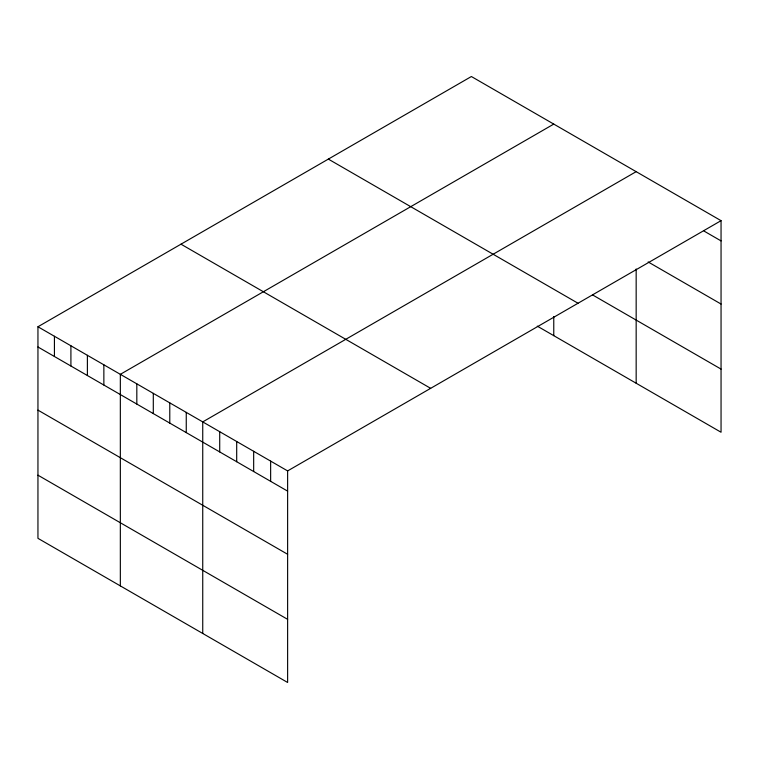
<?xml version="1.0" encoding="UTF-8"?>
<svg xmlns="http://www.w3.org/2000/svg" width="759" height="759" viewBox="0 0 759 759"><rect width="100%" height="100%" fill="white"/><g stroke="black" fill="none" stroke-linecap="round" stroke-linejoin="round"><path stroke-width="1.14" d="M37.95 326.759L287.623 470.912L287.623 682.474L37.95 538.33L37.95 326.759L471.377 76.526L721.05 220.67L721.05 432.241L537.287 326.142M553.766 124.097L120.339 374.329L120.339 585.901M636.165 171.657L202.738 421.9L202.738 633.461M287.623 470.912L721.05 220.67M704.077 231.097L721.05 240.897M648.148 261.95L721.05 304.036M592.542 294.9L721.05 369.092M328.343 159.105L578.016 303.249M180.984 244.18L430.657 388.333M37.95 346.986L287.623 491.13M37.95 410.126L287.623 554.279M37.95 475.181L287.623 619.335M636.165 268.971L636.165 383.229M553.766 316.494L553.766 335.658M270.64 461.102L270.64 481.329M253.667 451.301L253.667 471.529M236.694 441.501L236.694 461.728M219.712 431.7L219.712 451.928M186.259 412.384L186.259 432.611M169.779 402.868L169.779 423.095M153.299 393.361L153.299 413.579M136.819 383.845L136.819 404.073M103.86 364.813L103.86 385.041M87.389 355.307L87.389 375.525M70.91 345.791L70.91 366.009M54.43 336.275L54.43 356.502"/></g></svg>
